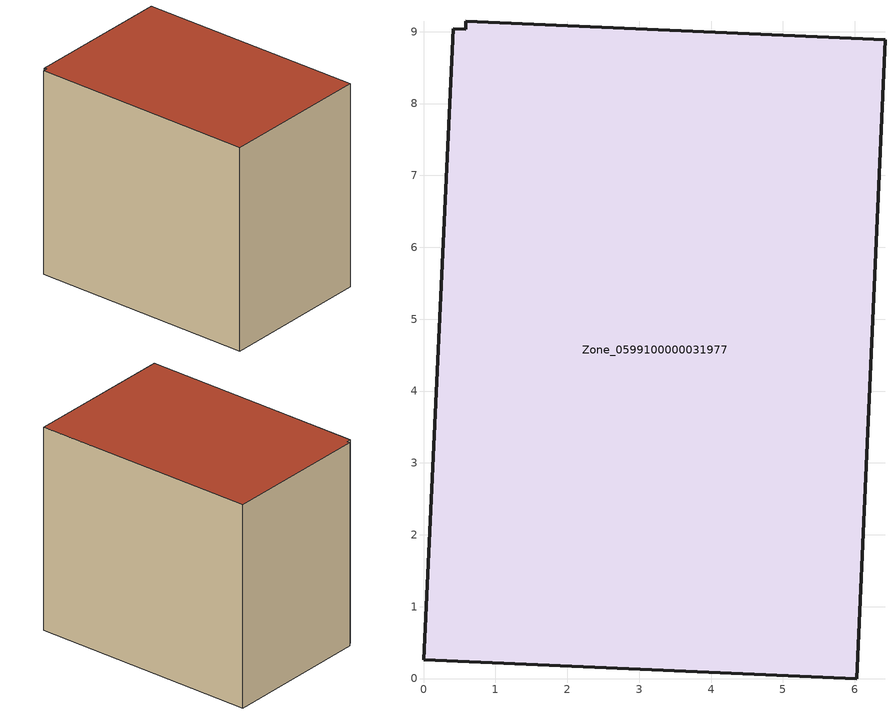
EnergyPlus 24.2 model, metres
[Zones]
Zone_0599100000031977
 floor ground (C_G): 0.41,9.04 0.59,9.03 0.59,9.14 6.42,8.89 6.03,0 0,0.26 z1.26
 wall outside (C_F): 6.03,0 6.42,8.89 0.59,9.14 0.59,9.03 0.41,9.04 0,0.26 6.03,0 z1.26:9.24
 roof outside (C_R): 0.59,9.03 0.41,9.04 0,0.26 6.03,0 6.42,8.89 0.59,9.14 z9.24
[BUILDING]
Pand.0599100000031977: North Axis=0; Terrain=City; Loads Convergence Tolerance Value=0.04; Temperature Convergence Tolerance Value=0.4; Solar Distribution=FullExterior; Maximum Number of Warmup Days=25; Minimum Number of Warmup Days=1
[Site:Location]
Rotterdam.The.Hague.AP_ZH_NLD Design_Conditions: Latitude=51.96; Longitude=4.45; Time Zone=1; Elevation=-4.5
[SITE:GROUNDTEMPERATURE:BUILDINGSURFACE]
18, 18, 18, 18, 18, 18, 18, 18, 18, 18, 18, 18
[MATERIAL] Thermal Absorptance=0.9; Solar Absorptance=0.7; Visible Absorptance=0.7
Name | Roughness | Thickness | Conductivity | Density | Specific Heat
G.TI.1965-1974 | MediumSmooth | 0.15 | 0.882353 | 540 | 1210
F.TI.1965-1974 | Rough | 0.3 | 0.697674 | 1920 | 840
R.TI.1965-1974 | MediumRough | 0.2 | 0.232558 | 1500 | 1000
[CONSTRUCTION]
C_G: G.TI.1965-1974
C_F: F.TI.1965-1974
C_R: R.TI.1965-1974
[ZONE]
Zone_0599100000031977: Type=1; Multiplier=1; Ceiling Height=Autocalculate; Volume=Autocalculate; Floor Area=autocalculate; Part of Total Floor Area=Yes
[ZONEINFILTRATION:DESIGNFLOWRATE]
Infil_Zone_0599100000031977: Zone or ZoneList or Space or SpaceList=Zone_0599100000031977; Schedule=AlwaysOn; Design Flow Rate Calculation Method=Flow/Area; Flow Rate per Floor Area=0.003; Constant Term Coefficient=1; Temperature Term Coefficient=0; Velocity Term Coefficient=0; Velocity Squared Term Coefficient=0
[HVACTEMPLATE:ZONE:IDEALLOADSAIRSYSTEM]
Zone_0599100000031977: Maximum Heating Supply Air Temperature=50; Minimum Cooling Supply Air Temperature=13; Maximum Heating Supply Air Humidity Ratio=0.0156; Minimum Cooling Supply Air Humidity Ratio=0.0077; Heating Limit=NoLimit; Cooling Limit=NoLimit; Dehumidification Control Type=ConstantSensibleHeatRatio; Cooling Sensible Heat Ratio=0.7; Dehumidification Setpoint=60; Humidification Control Type=None; Humidification Setpoint=30; Outdoor Air Method=None; Outdoor Air Flow Rate per Person=0.00944; Outdoor Air Flow Rate per Zone Floor Area=0; Outdoor Air Flow Rate per Zone=0; Demand Controlled Ventilation Type=None; Outdoor Air Economizer Type=NoEconomizer; Heat Recovery Type=None; Sensible Heat Recovery Effectiveness=0.7; Latent Heat Recovery Effectiveness=0.65
[ZONECONTROL:THERMOSTAT]
ThermostatControl_Zone_0599100000031977: Zone or ZoneList=Zone_0599100000031977; Control Type Schedule=DualSetpointControlType; Control 1=Thermostat_Zone_0599100000031977; Temperature Difference Between Cutout And Setpoint=0
[THERMOSTATSETPOINT:DUALSETPOINT]
Thermostat_Zone_0599100000031977: Heating Setpoint Temperature Schedule=HeatingSetpoint_Zone_0599100000031977; Cooling Setpoint Temperature Schedule=CoolingSetpoint_Zone_0599100000031977
[SCHEDULE:COMPACT]
HeatingSetpoint_Zone_0599100000031977: Through: 12/31, For: AllDays, Until: 24:00, 21
CoolingSetpoint_Zone_0599100000031977: Through: 12/31, For: AllDays, Until: 24:00, 24
DualSetpointControlType: Through: 12/31, For: AllDays, Until: 24:00, 4
AlwaysOn: Through: 12/31, For: AllDays, Until: 24:00, 1
